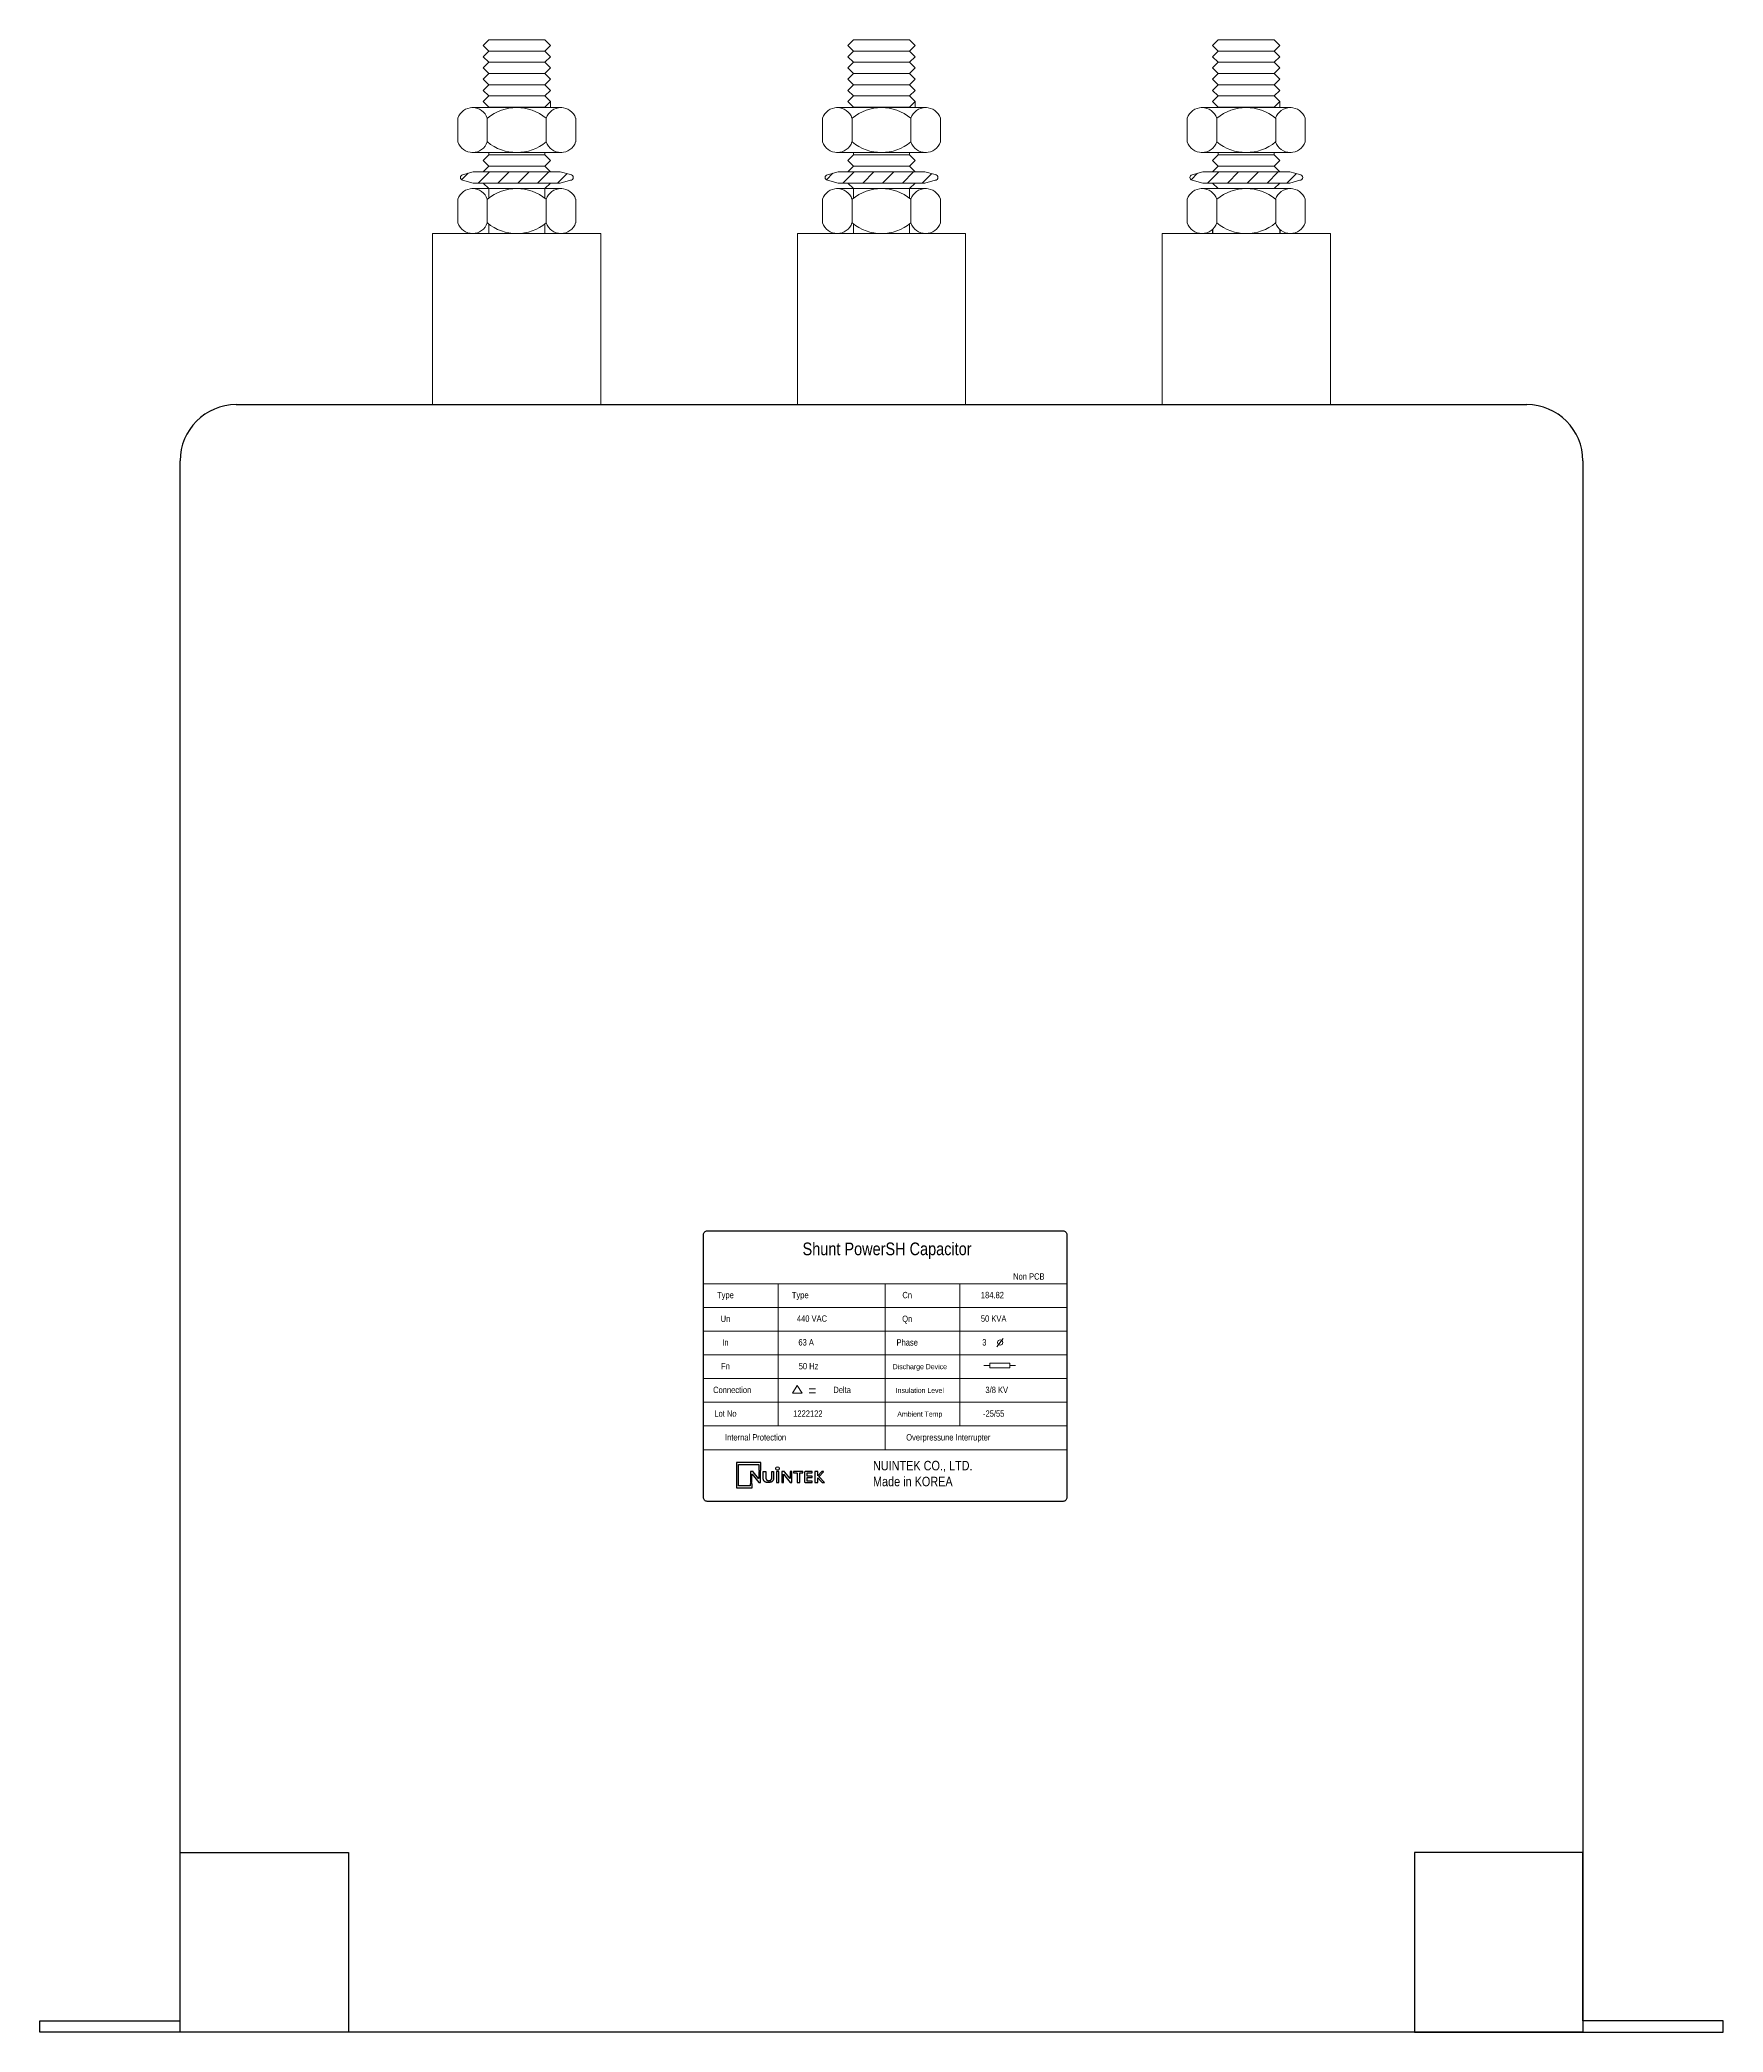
# Model space of a CAD drawing. Header units: millimetres. Extents: x 0 to 300, y 0 to 355.
import ezdxf
from ezdxf.enums import TextEntityAlignment as Align

# ---------------------------------------------------------------- set-up
doc = ezdxf.new("R2010")
doc.units = ezdxf.units.MM
doc.layers.add('00', color=7, linetype='Continuous', lineweight=0)
doc.styles.add('Helvetica-Narrow', font='txt')

# ---------------------------------------------------------------- blocks, each defined once
blk = doc.blocks.new('Nuintek')
at = {"color": 150}
blk.add_lwpolyline([(1.82, 2.33), (1.82, 3.83), (-2.8, 3.83), (-2.8, 3.83), (-2.8, -0.99), (0.18, -0.99), (0.18, -0.23), (-0.18, -0.23), (-0.18, -0.63), (-2.44, -0.63), (-2.44, 3.47), (1.45, 3.47), (1.45, 2.33)], close=True, dxfattribs=at)
for points in [[(-0.11, 0), (0.11, 0, 0.414214), (0.15, 0.04), (0.15, 1.58, -0.70472), (0.17, 1.59), (1.45, 0.03, 0.224867), (1.51, 0), (1.75, 0, 0.414214), (1.79, 0.04), (1.79, 2.07, 0.414214), (1.75, 2.11), (1.49, 2.11, 0.414214), (1.45, 2.07), (1.45, 0.81, -0.706602), (1.43, 0.8), (0.4, 2.08, 0.226187), (0.34, 2.11), (-0.11, 2.11, 0.414214), (-0.15, 2.07), (-0.15, 0.04, 0.414214)], [(4.82, 2.07), (4.82, 0.04, 0.414214), (4.86, 0), (5.23, 0, 0.414214), (5.27, 0.04), (5.27, 2.07, 0.414214), (5.23, 2.11), (4.86, 2.11, 0.414214)], [(5.89, 0), (6.12, 0, 0.414214), (6.16, 0.04), (6.16, 1.58, -0.70472), (6.18, 1.59), (7.45, 0.03, 0.224867), (7.52, 0), (7.76, 0, 0.414214), (7.8, 0.04), (7.8, 2.07, 0.414214), (7.76, 2.11), (7.5, 2.11, 0.414214), (7.46, 2.07), (7.46, 0.81, -0.706602), (7.44, 0.8), (6.4, 2.08, 0.226187), (6.34, 2.11), (5.89, 2.11, 0.414214), (5.85, 2.07), (5.85, 0.04, 0.414214)], [(9.86, 2.11), (8.15, 2.11, 0.414214), (8.11, 2.07), (8.11, 1.89, 0.414214), (8.15, 1.85), (8.74, 1.85, -0.414214), (8.78, 1.81), (8.78, 0.04, 0.414214), (8.82, 0), (9.26, 0, 0.414214), (9.3, 0.04), (9.3, 1.81, -0.414214), (9.34, 1.85), (9.86, 1.85, 0.414214), (9.9, 1.89), (9.9, 2.07, 0.414214)], [(11.68, 2.11), (10.37, 2.11, 0.414214), (10.22, 1.96), (10.22, 0.15, 0.414214), (10.37, 0), (11.68, 0), (11.68, 0.26), (10.74, 0.26, -0.414214), (10.7, 0.3), (10.7, 0.94, -0.414214), (10.74, 0.98), (11.66, 0.98), (11.66, 1.24), (10.74, 1.24, -0.414214), (10.7, 1.28), (10.7, 1.81, -0.414214), (10.74, 1.85), (11.68, 1.85)], [(13.02, 1.14), (13.86, 2.07, 0.650559), (13.85, 2.11), (13.58, 2.11, 0.208632), (13.47, 2.06), (12.77, 1.31, -0.681762), (12.75, 1.31), (12.75, 2.07, 0.414214), (12.71, 2.11), (12.23, 2.11, 0.414214), (12.19, 2.07), (12.19, 0.04, 0.414214), (12.23, 0), (12.71, 0, 0.414214), (12.75, 0.04), (12.75, 0.88, -0.687152), (12.77, 0.89), (13.52, 0.05, 0.212465), (13.64, 0), (13.99, 0, 0.656311), (14.01, 0.04), (13.02, 1.09, -0.390361)]]:
    blk.add_lwpolyline(points, format="xyb", close=True, dxfattribs=at)
blk.add_circle((5.04, 2.69), 0.326, dxfattribs=at)
blk.add_rational_spline([(2.31, 0.85), (2.31, 0.53), (2.41, 0.3), (2.61, 0.16), (2.75, 0.05), (2.95, 0), (3.2, 0), (3.44, 0), (3.82, 0.05), (3.97, 0.16), (4.17, 0.3), (4.27, 0.53), (4.27, 0.85), (4.27, 1.26), (4.27, 1.66), (4.27, 2.07), (4.27, 2.09), (4.25, 2.11), (4.23, 2.11), (4.14, 2.11), (4.06, 2.11), (3.97, 2.11), (3.95, 2.11), (3.93, 2.09), (3.93, 2.07), (3.93, 1.66), (3.93, 1.25), (3.93, 0.83), (3.93, 0.69), (3.88, 0.57), (3.78, 0.48), (3.68, 0.4), (3.54, 0.36), (3.38, 0.36), (3.21, 0.36), (3.08, 0.4), (2.98, 0.48), (2.88, 0.57), (2.83, 0.69), (2.83, 0.83), (2.83, 1.25), (2.83, 1.66), (2.83, 2.07), (2.83, 2.08), (2.83, 2.09), (2.82, 2.1), (2.81, 2.11), (2.8, 2.11), (2.79, 2.11), (2.64, 2.11), (2.5, 2.11), (2.35, 2.11), (2.34, 2.11), (2.33, 2.11), (2.32, 2.1), (2.31, 2.09), (2.31, 2.08), (2.31, 2.07), (2.31, 1.66), (2.31, 1.26), (2.31, 0.85)], [1, 1, 1, 1, 1, 1, 1, 1, 1, 1, 1, 1, 1, 1, 1, 1, 0.804737854124, 0.804737854124, 1, 1, 1, 1, 0.804737854124, 0.804737854124, 1, 1, 1, 1, 1, 1, 1, 1, 1, 1, 1, 1, 1, 1, 1, 1, 1, 1, 1, 0.949253021674, 0.949253021674, 1, 0.949253021674, 0.949253021674, 1, 1, 1, 1, 0.949253021674, 0.949253021674, 1, 0.949253021674, 0.949253021674, 1, 1, 1, 1], degree=3, knots=[0, 0, 0, 0, 1, 1, 1, 2, 2, 2, 3, 3, 3, 4, 4, 4, 5, 5, 5, 6.570796, 6.570796, 6.570796, 7.570796, 7.570796, 7.570796, 9.141593, 9.141593, 9.141593, 10.141593, 10.141593, 10.141593, 11.141593, 11.141593, 11.141593, 12.141593, 12.141593, 12.141593, 13.141593, 13.141593, 13.141593, 14.141593, 14.141593, 14.141593, 15.141593, 15.141593, 15.141593, 15.926991, 15.926991, 15.926991, 16.712389, 16.712389, 16.712389, 17.712389, 17.712389, 17.712389, 18.497787, 18.497787, 18.497787, 19.283185, 19.283185, 19.283185, 20.283185, 20.283185, 20.283185, 20.283185], dxfattribs=at)
blk = doc.blocks.new('*U475')
at = {"color": 74, "lineweight": 5}
for p, q in [((-70.66, 157.76), (-71.66, 158.76)), ((-70.66, 155.76), (-71.66, 156.76)), ((-60.66, 157.76), (-70.66, 157.76)), ((-60.66, 157.76), (-59.66, 158.76)), ((-60.66, 155.76), (-59.66, 156.76)), ((-5.66, 157.76), (-6.66, 158.76)), ((-5.66, 155.76), (-6.66, 156.76)), ((4.34, 157.76), (-5.66, 157.76)), ((4.34, 157.76), (5.34, 158.76)), ((4.34, 155.76), (5.34, 156.76)), ((59.34, 157.76), (58.34, 158.76)), ((59.34, 155.76), (58.34, 156.76)), ((69.34, 157.76), (59.34, 157.76)), ((69.34, 157.76), (70.34, 158.76)), ((69.34, 155.76), (70.34, 156.76)), ((-70.66, 153.76), (-71.66, 154.76)), ((-70.66, 153.76), (-71.66, 154.76)), ((-70.66, 151.76), (-71.66, 152.76)), ((-70.66, 151.76), (-71.66, 152.76)), ((-60.66, 155.76), (-70.66, 155.76)), ((-60.66, 153.76), (-70.66, 153.76)), ((-60.66, 153.76), (-70.66, 153.76)), ((-60.66, 153.76), (-59.66, 154.76)), ((-60.66, 153.76), (-59.66, 154.76)), ((-60.66, 151.76), (-59.66, 152.76)), ((-60.66, 151.76), (-59.66, 152.76)), ((-5.66, 153.76), (-6.66, 154.76)), ((-5.66, 153.76), (-6.66, 154.76)), ((-5.66, 151.76), (-6.66, 152.76)), ((-5.66, 151.76), (-6.66, 152.76)), ((4.34, 155.76), (-5.66, 155.76)), ((4.34, 153.76), (-5.66, 153.76)), ((4.34, 153.76), (-5.66, 153.76)), ((4.34, 153.76), (5.34, 154.76)), ((4.34, 153.76), (5.34, 154.76)), ((4.34, 151.76), (5.34, 152.76)), ((4.34, 151.76), (5.34, 152.76)), ((59.34, 153.76), (58.34, 154.76)), ((59.34, 153.76), (58.34, 154.76)), ((59.34, 151.76), (58.34, 152.76)), ((59.34, 151.76), (58.34, 152.76)), ((69.34, 155.76), (59.34, 155.76)), ((69.34, 153.76), (59.34, 153.76)), ((69.34, 153.76), (59.34, 153.76)), ((69.34, 153.76), (70.34, 154.76)), ((69.34, 153.76), (70.34, 154.76)), ((69.34, 151.76), (70.34, 152.76)), ((69.34, 151.76), (70.34, 152.76)), ((-70.66, 149.76), (-71.66, 150.76)), ((-60.66, 151.76), (-70.66, 151.76)), ((-60.66, 151.76), (-70.66, 151.76)), ((-60.66, 149.76), (-70.66, 149.76)), ((-60.66, 149.76), (-59.66, 150.76)), ((-5.66, 149.76), (-6.66, 150.76)), ((4.34, 151.76), (-5.66, 151.76)), ((4.34, 151.76), (-5.66, 151.76)), ((4.34, 149.76), (-5.66, 149.76)), ((4.34, 149.76), (5.34, 150.76)), ((59.34, 149.76), (58.34, 150.76)), ((69.34, 151.76), (59.34, 151.76)), ((69.34, 151.76), (59.34, 151.76)), ((69.34, 149.76), (59.34, 149.76)), ((69.34, 149.76), (70.34, 150.76)), ((-70.66, 147.76), (-71.66, 148.76)), ((-60.66, 147.76), (-70.66, 147.76)), ((-60.66, 147.76), (-59.66, 148.76)), ((-5.66, 147.76), (-6.66, 148.76)), ((4.34, 147.76), (-5.66, 147.76)), ((4.34, 147.76), (5.34, 148.76)), ((59.34, 147.76), (58.34, 148.76)), ((69.34, 147.76), (59.34, 147.76)), ((69.34, 147.76), (70.34, 148.76)), ((-70.66, 139.25), (-70.66, 139.69)), ((-60.66, 139.25), (-70.66, 139.25)), ((-60.66, 139.25), (-60.66, 139.69)), ((-5.66, 139.25), (-5.66, 139.69)), ((4.34, 139.25), (-5.66, 139.25)), ((4.34, 139.25), (4.34, 139.69)), ((59.34, 139.25), (59.34, 139.69)), ((69.34, 139.25), (59.34, 139.25)), ((69.34, 139.25), (69.34, 139.69)), ((-75.49, 134.83), (-74.32, 135.99)), ((-73.41, 136.24), (-75.31, 135.72)), ((-73.41, 136.24), (-71.16, 136.24)), ((-73.41, 136.24), (-57.91, 136.24)), ((-72.54, 134.24), (-70.54, 136.24)), ((-70.66, 137.25), (-71.66, 138.25)), ((-71.65, 136.24), (-71.66, 136.25)), ((-71.65, 136.24), (-71.66, 136.25)), ((-60.66, 137.25), (-70.66, 137.25)), ((-69.01, 134.24), (-67.01, 136.24)), ((-65.47, 134.24), (-63.47, 136.24)), ((-61.94, 134.24), (-59.94, 136.24)), ((-60.66, 137.25), (-59.66, 138.25)), ((-57.91, 136.24), (-60.16, 136.24)), ((-59.68, 136.24), (-59.66, 136.25)), ((-59.68, 136.24), (-59.66, 136.25)), ((-58.4, 134.24), (-56.73, 135.91)), ((-56.1, 135.74), (-57.91, 136.24)), ((-10.49, 134.83), (-9.32, 135.99)), ((-8.41, 136.24), (-10.31, 135.72)), ((-8.41, 136.24), (7.09, 136.24)), ((-8.41, 136.24), (-6.16, 136.24)), ((-7.54, 134.24), (-5.54, 136.24)), ((-5.66, 137.25), (-6.66, 138.25)), ((-6.65, 136.24), (-6.66, 136.25)), ((-6.65, 136.24), (-6.66, 136.25)), ((4.34, 137.25), (-5.66, 137.25)), ((-4.01, 134.24), (-2.01, 136.24)), ((-0.47, 134.24), (1.53, 136.24)), ((3.06, 134.24), (5.06, 136.24)), ((4.34, 137.25), (5.34, 138.25)), ((7.09, 136.24), (4.84, 136.24)), ((5.32, 136.24), (5.34, 136.25)), ((5.32, 136.24), (5.34, 136.25)), ((6.6, 134.24), (8.27, 135.91)), ((8.9, 135.74), (7.09, 136.24)), ((54.51, 134.83), (55.68, 135.99)), ((56.59, 136.24), (54.69, 135.72)), ((56.59, 136.24), (58.84, 136.24)), ((56.59, 136.24), (72.09, 136.24)), ((57.46, 134.24), (59.46, 136.24)), ((59.34, 137.25), (58.34, 138.25)), ((58.35, 136.24), (58.34, 136.25)), ((58.35, 136.24), (58.34, 136.25)), ((69.34, 137.25), (59.34, 137.25)), ((60.99, 134.24), (62.99, 136.24)), ((64.53, 134.24), (66.53, 136.24)), ((68.06, 134.24), (70.06, 136.24)), ((69.34, 137.25), (70.34, 138.25)), ((72.09, 136.24), (69.84, 136.24)), ((70.32, 136.24), (70.34, 136.25)), ((70.32, 136.24), (70.34, 136.25)), ((71.6, 134.24), (73.27, 135.91)), ((73.9, 135.74), (72.09, 136.24)), ((-76.16, 127.13), (-76.16, 131.37)), ((-73.41, 134.24), (-75.31, 134.75)), ((-71.16, 134.24), (-73.41, 134.24)), ((-57.91, 134.24), (-73.41, 134.24)), ((-70.66, 133.25), (-71.66, 134.25)), ((-70.66, 133.25), (-70.66, 131.57)), ((-60.66, 133.25), (-70.66, 133.25)), ((-60.66, 133.25), (-70.66, 133.25)), ((-60.66, 133.25), (-59.66, 134.25)), ((-60.66, 133.25), (-59.66, 134.25)), ((-60.66, 133.25), (-60.66, 131.57)), ((-57.91, 134.24), (-60.16, 134.24)), ((-56.1, 134.74), (-57.91, 134.24)), ((-55.16, 127.13), (-55.16, 131.37)), ((-11.16, 127.13), (-11.16, 131.37)), ((-8.41, 134.24), (-10.31, 134.75)), ((7.09, 134.24), (-8.41, 134.24)), ((-6.16, 134.24), (-8.41, 134.24)), ((-5.66, 133.25), (-6.66, 134.25)), ((-5.66, 133.25), (-5.66, 131.57)), ((4.34, 133.25), (-5.66, 133.25)), ((4.34, 133.25), (-5.66, 133.25)), ((4.34, 133.25), (5.34, 134.25)), ((4.34, 133.25), (5.34, 134.25)), ((4.34, 133.25), (4.34, 131.57)), ((7.09, 134.24), (4.84, 134.24)), ((8.9, 134.74), (7.09, 134.24)), ((9.84, 127.13), (9.84, 131.37)), ((53.84, 127.13), (53.84, 131.37)), ((56.59, 134.24), (54.69, 134.75)), ((58.84, 134.24), (56.59, 134.24)), ((72.09, 134.24), (56.59, 134.24)), ((59.34, 133.25), (58.34, 134.25)), ((69.34, 133.25), (59.34, 133.25)), ((69.34, 133.25), (59.34, 133.25)), ((69.34, 133.25), (70.34, 134.25)), ((69.34, 133.25), (70.34, 134.25)), ((72.09, 134.24), (69.84, 134.24)), ((73.9, 134.74), (72.09, 134.24)), ((74.84, 127.13), (74.84, 131.37)), ((-50.66, 125.25), (-80.66, 125.25)), ((-80.66, 125.25), (-80.66, 94.76)), ((-70.66, 126.93), (-70.66, 125.25)), ((-60.66, 126.93), (-60.66, 125.25)), ((-50.66, 94.76), (-50.66, 125.25)), ((14.34, 125.25), (-15.66, 125.25)), ((-15.66, 125.25), (-15.66, 94.76)), ((-15.66, 125.25), (-15.66, 94.76)), ((-15.66, 125.25), (-15.66, 94.76)), ((-5.66, 126.93), (-5.66, 125.25)), ((4.34, 126.93), (4.34, 125.25)), ((14.34, 94.76), (14.34, 125.25)), ((14.34, 94.76), (14.34, 125.25)), ((14.34, 94.76), (14.34, 125.25)), ((79.34, 125.25), (49.34, 125.25)), ((49.34, 125.25), (49.34, 94.76)), ((49.34, 125.25), (49.34, 94.76)), ((49.34, 125.25), (49.34, 94.76)), ((79.34, 94.76), (79.34, 125.25)), ((79.34, 94.76), (79.34, 125.25)), ((79.34, 94.76), (79.34, 125.25)), ((-50.66, 94.76), (-50.66, 123.25)), ((14.34, 94.76), (14.34, 123.25)), ((14.34, 94.76), (14.34, 123.25)), ((14.34, 94.76), (14.34, 123.25)), ((79.34, 94.76), (79.34, 123.25)), ((79.34, 94.76), (79.34, 123.25)), ((79.34, 94.76), (79.34, 123.25)), ((-65.66, 94.76), (-50.66, 94.76)), ((-0.66, 94.76), (14.34, 94.76)), ((-0.66, 94.76), (14.34, 94.76)), ((-0.66, 94.76), (14.34, 94.76)), ((64.34, 94.76), (79.34, 94.76)), ((64.34, 94.76), (79.34, 94.76)), ((64.34, 94.76), (79.34, 94.76)), ((0, -52.47), (13.2, -52.47)), ((0, -52.47), (13.2, -52.47)), ((0, -52.47), (13.2, -52.47))]:
    blk.add_line(p, q, dxfattribs=at)
at = {"color": 74}
for p, q in [((58.34, 125.98), (58.34, 125.25)), ((70.35, 125.97), (70.35, 125.25)), ((-115.66, 94.76), (114.34, 94.76)), ((-115.66, 94.76), (114.34, 94.76)), ((-125.66, -195.24), (-125.66, 84.76)), ((124.34, 84.76), (124.34, -195.24)), ((-125.66, -193.24), (-125.66, -163.24)), ((-125.66, -163.24), (-95.66, -163.24)), ((-95.66, -163.24), (-95.66, -195.24)), ((94.34, -163.24), (94.34, -195.24)), ((124.34, -163.24), (94.34, -163.24)), ((124.34, -193.24), (124.34, -163.24)), ((-150.66, -195.24), (-150.66, -193.24)), ((-150.66, -193.24), (-125.66, -193.24)), ((-95.66, -195.24), (-150.66, -195.24)), ((124.34, -195.24), (-125.66, -195.24)), ((94.34, -195.24), (149.34, -195.24)), ((149.34, -193.24), (124.34, -193.24)), ((149.34, -195.24), (149.34, -193.24))]:
    blk.add_line(p, q, dxfattribs=at)
at = {"lineweight": 9}
for p, q in [((-32.38, -61.88), (32.38, -61.88)), ((-19.05, -61.88), (-19.05, -87.23)), ((0, -61.88), (0, -91.45)), ((13.33, -61.88), (13.33, -87.23)), ((-32.38, -66.11), (32.38, -66.11)), ((-32.38, -70.33), (32.38, -70.33)), ((19.91, -73.11), (21.02, -71.63)), ((-32.38, -74.55), (32.38, -74.55)), ((18.65, -76.45), (17.59, -76.45)), ((22.19, -76.45), (23.25, -76.45)), ((-32.38, -78.78), (32.38, -78.78)), ((-13.56, -80.59), (-12.43, -80.59)), ((-13.56, -81.31), (-12.43, -81.31)), ((-32.38, -83), (32.38, -83)), ((-32.38, -87.23), (32.38, -87.23)), ((-32.38, -91.45), (32.38, -91.45))]:
    blk.add_line(p, q, dxfattribs=at)
at = {"color": 150}
blk.add_lwpolyline([(-31.71, -52.47), (31.71, -52.47, -0.414214), (32.38, -53.15), (32.38, -99.98, -0.414214), (31.71, -100.66), (-31.71, -100.66, -0.414214), (-32.38, -99.98), (-32.38, -53.15, -0.414214)], format="xyb", close=True, dxfattribs=at)
at = {"lineweight": 9}
blk.add_lwpolyline([(18.65, -76.87), (22.19, -76.87), (22.19, -76.02), (18.65, -76.02)], close=True, dxfattribs=at)
blk.add_lwpolyline([(-16.5, -81.36), (-14.78, -81.36), (-15.69, -80), (-16.5, -81.36)], dxfattribs=at)
blk.add_circle((20.49, -72.35), 0.475, dxfattribs=at)
at = {"color": 74, "lineweight": 5}
for centre, start, end in [((-75.2, 135.24), 102.246, 257.754), ((-56.1, 135.24), 270, 90), ((-10.2, 135.24), 102.246, 257.754), ((8.9, 135.24), 270, 90), ((54.8, 135.24), 102.246, 257.754), ((73.9, 135.24), 270, 90)]:
    blk.add_arc(centre, 0.5, start, end, dxfattribs=at)
at = {"color": 74}
for centre, start, end in [((-115.66, 84.76), 90, 180), ((114.34, 84.76), 0, 90)]:
    blk.add_arc(centre, 10, start, end, dxfattribs=at)
at = {"layer": '00', "color": 74, "lineweight": 5}
for p, q in [((-71.66, 158.76), (-70.66, 159.76)), ((-70.66, 159.76), (-60.66, 159.76)), ((-59.66, 158.76), (-60.66, 159.76)), ((-6.66, 158.76), (-5.66, 159.76)), ((-5.66, 159.76), (4.34, 159.76)), ((5.34, 158.76), (4.34, 159.76)), ((58.34, 158.76), (59.34, 159.76)), ((59.34, 159.76), (69.34, 159.76)), ((70.34, 158.76), (69.34, 159.76)), ((-71.66, 156.76), (-70.66, 157.76)), ((-70.66, 157.76), (-60.66, 157.76)), ((-59.66, 156.76), (-60.66, 157.76)), ((-6.66, 156.76), (-5.66, 157.76)), ((-5.66, 157.76), (4.34, 157.76)), ((5.34, 156.76), (4.34, 157.76)), ((58.34, 156.76), (59.34, 157.76)), ((59.34, 157.76), (69.34, 157.76)), ((70.34, 156.76), (69.34, 157.76)), ((-71.66, 154.76), (-70.66, 155.76)), ((-71.66, 154.76), (-70.66, 155.76)), ((-71.66, 152.76), (-70.66, 153.76)), ((-71.66, 152.76), (-70.66, 153.76)), ((-70.66, 155.76), (-60.66, 155.76)), ((-70.66, 155.76), (-60.66, 155.76)), ((-70.66, 153.76), (-60.66, 153.76)), ((-70.66, 153.76), (-60.66, 153.76)), ((-59.66, 154.76), (-60.66, 155.76)), ((-59.66, 154.76), (-60.66, 155.76)), ((-59.66, 152.76), (-60.66, 153.76)), ((-59.66, 152.76), (-60.66, 153.76)), ((-6.66, 154.76), (-5.66, 155.76)), ((-6.66, 154.76), (-5.66, 155.76)), ((-6.66, 152.76), (-5.66, 153.76)), ((-6.66, 152.76), (-5.66, 153.76)), ((-5.66, 155.76), (4.34, 155.76)), ((-5.66, 155.76), (4.34, 155.76)), ((-5.66, 153.76), (4.34, 153.76)), ((-5.66, 153.76), (4.34, 153.76)), ((5.34, 154.76), (4.34, 155.76)), ((5.34, 154.76), (4.34, 155.76)), ((5.34, 152.76), (4.34, 153.76)), ((5.34, 152.76), (4.34, 153.76)), ((58.34, 154.76), (59.34, 155.76)), ((58.34, 154.76), (59.34, 155.76)), ((58.34, 152.76), (59.34, 153.76)), ((58.34, 152.76), (59.34, 153.76)), ((59.34, 155.76), (69.34, 155.76)), ((59.34, 155.76), (69.34, 155.76)), ((59.34, 153.76), (69.34, 153.76)), ((59.34, 153.76), (69.34, 153.76)), ((70.34, 154.76), (69.34, 155.76)), ((70.34, 154.76), (69.34, 155.76)), ((70.34, 152.76), (69.34, 153.76)), ((70.34, 152.76), (69.34, 153.76)), ((-71.66, 150.76), (-70.66, 151.76)), ((-71.66, 148.76), (-70.66, 149.76)), ((-70.66, 151.76), (-60.66, 151.76)), ((-70.66, 149.76), (-60.66, 149.76)), ((-59.66, 150.76), (-60.66, 151.76)), ((-59.66, 148.76), (-60.66, 149.76)), ((-6.66, 150.76), (-5.66, 151.76)), ((-6.66, 148.76), (-5.66, 149.76)), ((-5.66, 151.76), (4.34, 151.76)), ((-5.66, 149.76), (4.34, 149.76)), ((5.34, 150.76), (4.34, 151.76)), ((5.34, 148.76), (4.34, 149.76)), ((58.34, 150.76), (59.34, 151.76)), ((58.34, 148.76), (59.34, 149.76)), ((59.34, 151.76), (69.34, 151.76)), ((59.34, 149.76), (69.34, 149.76)), ((70.34, 150.76), (69.34, 151.76)), ((70.34, 148.76), (69.34, 149.76)), ((-76.16, 145.81), (-76.16, 141.56)), ((-57.66, 147.69), (-73.66, 147.69)), ((-73.66, 147.69), (-59.65, 147.69)), ((-70.91, 141.56), (-70.91, 145.81)), ((-60.41, 141.56), (-60.41, 145.81)), ((-59.66, 147.69), (-59.66, 148.76)), ((-55.16, 145.81), (-55.16, 141.56)), ((-11.16, 145.81), (-11.16, 141.56)), ((-8.66, 147.69), (5.35, 147.69)), ((7.34, 147.69), (-8.66, 147.69)), ((-5.91, 141.56), (-5.91, 145.81)), ((4.59, 141.56), (4.59, 145.81)), ((5.34, 147.69), (5.34, 148.76)), ((9.84, 145.81), (9.84, 141.56)), ((53.84, 145.81), (53.84, 141.56)), ((56.34, 147.69), (70.35, 147.69)), ((72.34, 147.69), (56.34, 147.69)), ((59.09, 141.56), (59.09, 145.81)), ((69.59, 141.56), (69.59, 145.81)), ((70.34, 147.69), (70.34, 148.76)), ((74.84, 145.81), (74.84, 141.56)), ((-57.66, 139.69), (-73.66, 139.69)), ((-71.66, 138.25), (-70.66, 139.25)), ((-70.66, 139.25), (-60.66, 139.25)), ((-59.66, 138.25), (-60.66, 139.25)), ((7.34, 139.69), (-8.66, 139.69)), ((-6.66, 138.25), (-5.66, 139.25)), ((-5.66, 139.25), (4.34, 139.25)), ((5.34, 138.25), (4.34, 139.25)), ((72.34, 139.69), (56.34, 139.69)), ((58.34, 138.25), (59.34, 139.25)), ((59.34, 139.25), (69.34, 139.25)), ((70.34, 138.25), (69.34, 139.25)), ((-71.66, 136.25), (-70.66, 137.25)), ((-71.66, 136.25), (-70.66, 137.25)), ((-70.66, 137.25), (-60.66, 137.25)), ((-70.66, 137.25), (-60.66, 137.25)), ((-59.66, 136.25), (-60.66, 137.25)), ((-59.66, 136.25), (-60.66, 137.25)), ((-6.66, 136.25), (-5.66, 137.25)), ((-6.66, 136.25), (-5.66, 137.25)), ((-5.66, 137.25), (4.34, 137.25)), ((-5.66, 137.25), (4.34, 137.25)), ((5.34, 136.25), (4.34, 137.25)), ((5.34, 136.25), (4.34, 137.25)), ((58.34, 136.25), (59.34, 137.25)), ((58.34, 136.25), (59.34, 137.25)), ((59.34, 137.25), (69.34, 137.25)), ((59.34, 137.25), (69.34, 137.25)), ((70.34, 136.25), (69.34, 137.25)), ((70.34, 136.25), (69.34, 137.25)), ((-76.16, 127.13), (-76.16, 131.37)), ((-76.16, 131.37), (-76.16, 127.13)), ((-73.66, 133.25), (-59.65, 133.25)), ((-57.66, 133.25), (-73.66, 133.25)), ((-70.91, 127.13), (-70.91, 131.37)), ((-70.66, 133.25), (-60.66, 133.25)), ((-60.41, 127.13), (-60.41, 131.37)), ((-55.16, 127.13), (-55.16, 131.37)), ((-55.16, 131.37), (-55.16, 127.13)), ((-11.16, 131.37), (-11.16, 127.13)), ((-11.16, 127.13), (-11.16, 131.37)), ((7.34, 133.25), (-8.66, 133.25)), ((-8.66, 133.25), (5.35, 133.25)), ((-5.91, 127.13), (-5.91, 131.37)), ((-5.66, 133.25), (4.34, 133.25)), ((4.59, 127.13), (4.59, 131.37)), ((9.84, 131.37), (9.84, 127.13)), ((9.84, 127.13), (9.84, 131.37)), ((53.84, 131.37), (53.84, 127.13)), ((53.84, 127.13), (53.84, 131.37)), ((72.34, 133.25), (56.34, 133.25)), ((56.34, 133.25), (70.35, 133.25)), ((59.09, 127.13), (59.09, 131.37)), ((59.34, 133.25), (69.34, 133.25)), ((69.59, 127.13), (69.59, 131.37)), ((74.84, 131.37), (74.84, 127.13)), ((74.84, 127.13), (74.84, 131.37)), ((-57.66, 125.25), (-73.66, 125.25)), ((-57.66, 125.25), (-73.66, 125.25)), ((-71.68, 125.25), (-59.65, 125.25)), ((7.34, 125.25), (-8.66, 125.25)), ((7.34, 125.25), (-8.66, 125.25)), ((-6.68, 125.25), (5.35, 125.25)), ((72.34, 125.25), (56.34, 125.25)), ((72.34, 125.25), (56.34, 125.25)), ((58.32, 125.25), (70.35, 125.25))]:
    blk.add_line(p, q, dxfattribs=at)
for centre, radius, start, end in [((-73.54, 144.92), 2.77, 18.8098, 161.1902), ((-65.66, 139.4), 8.28, 50.6699, 129.3301), ((-57.79, 144.92), 2.77, 18.8098, 161.1902), ((-8.54, 144.92), 2.77, 18.8098, 161.1902), ((-0.66, 139.4), 8.28, 50.6699, 129.3301), ((7.21, 144.92), 2.77, 18.8098, 161.1902), ((56.46, 144.92), 2.77, 18.8098, 161.1902), ((64.34, 139.4), 8.28, 50.6699, 129.3301), ((72.21, 144.92), 2.77, 18.8098, 161.1902), ((-73.54, 142.46), 2.77, 198.8098, 341.1902), ((-65.66, 147.97), 8.28, 230.6699, 309.3301), ((-57.79, 142.46), 2.77, 198.8098, 341.1902), ((-8.54, 142.46), 2.77, 198.8098, 341.1902), ((-0.66, 147.97), 8.28, 230.6699, 309.3301), ((7.21, 142.46), 2.77, 198.8098, 341.1902), ((56.46, 142.46), 2.77, 198.8098, 341.1902), ((64.34, 147.97), 8.28, 230.6699, 309.3301), ((72.21, 142.46), 2.77, 198.8098, 341.1902), ((-73.54, 130.48), 2.77, 18.8098, 161.1902), ((-65.66, 124.97), 8.28, 50.6699, 129.3301), ((-57.79, 130.48), 2.77, 18.8098, 161.1902), ((-8.54, 130.48), 2.77, 18.8098, 161.1902), ((-0.66, 124.97), 8.28, 50.6699, 129.3301), ((7.21, 130.48), 2.77, 18.8098, 161.1902), ((56.46, 130.48), 2.77, 18.8098, 161.1902), ((64.34, 124.97), 8.28, 50.6699, 129.3301), ((72.21, 130.48), 2.77, 18.8098, 161.1902), ((-73.54, 128.02), 2.77, 198.8098, 341.1902), ((-73.54, 128.02), 2.77, 198.8098, 341.1902), ((-65.66, 133.53), 8.28, 230.6699, 309.3301), ((-65.66, 133.53), 8.28, 230.6699, 309.3301), ((-57.79, 128.02), 2.77, 198.8098, 341.1902), ((-57.79, 128.02), 2.77, 198.8098, 341.1902), ((-8.54, 128.02), 2.77, 198.8098, 341.1902), ((-8.54, 128.02), 2.77, 198.8098, 341.1902), ((-0.66, 133.53), 8.28, 230.6699, 309.3301), ((-0.66, 133.53), 8.28, 230.6699, 309.3301), ((7.21, 128.02), 2.77, 198.8098, 341.1902), ((7.21, 128.02), 2.77, 198.8098, 341.1902), ((56.46, 128.02), 2.77, 198.8098, 341.1902), ((56.46, 128.02), 2.77, 198.8098, 341.1902), ((64.34, 133.53), 8.28, 230.6699, 309.3301), ((64.34, 133.53), 8.28, 230.6699, 309.3301), ((72.21, 128.02), 2.77, 198.8098, 341.1902), ((72.21, 128.02), 2.77, 198.8098, 341.1902)]:
    blk.add_arc(centre, radius, start, end, dxfattribs=at)
at = {"xscale": 0.9316960616124561, "yscale": 0.9316960616124561, "zscale": 0.9316960616124561}
blk.add_blockref('Nuintek', (-23.89, -97.31), dxfattribs=at)
at = {"style": 'Helvetica-Narrow'}
for s, height, p in [('Shunt PowerSH Capacitor', 2.2528, (0.33, -55.67)), ('Non PCB', 1.126, (25.6, -60.59)), ('Type', 1.126, (-28.47, -63.9)), ('Type', 1.126, (-15.14, -63.9)), ('Cn', 1.126, (3.92, -63.9)), ('184.82', 1.126, (19.11, -63.9)), ('Un', 1.126, (-28.47, -68.13)), ('Qn', 1.126, (3.92, -68.13)), ('In', 1.126, (-28.47, -72.35)), ('63 A', 1.126, (-14.09, -72.32)), ('Phase', 1.126, (3.92, -72.35)), ('3', 1.13, (17.67, -72.32)), ('Fn', 1.126, (-28.47, -76.57)), ('50 Hz', 1.126, (-13.66, -76.57)), ('Discharge Device', 0.9011, (6.17, -76.66)), ('Connection', 1.126, (-27.27, -80.8)), ('Delta', 1.126, (-7.68, -80.8)), ('Insulation Level', 0.9011, (6.17, -80.89)), ('3/8 KV', 1.126, (19.88, -80.8)), ('Lot No', 1.126, (-28.47, -85.02)), ('1222122', 1.126, (-13.78, -85.02)), ('Ambient Temp', 0.9011, (6.17, -85.11)), ('-25/55', 1.126, (19.33, -85.02)), ('Internal Protection', 1.1264, (-23.1, -89.25)), ('Overpressune Interrupter', 1.1264, (11.24, -89.25))]:
    blk.add_text(s, height=height, dxfattribs=at).set_placement(p, align=Align.MIDDLE_CENTER)
at = {"color": 1, "style": 'Helvetica-Narrow'}
for s, p in [('440 VAC', (-13.05, -68.09)), ('50 KVA', (19.33, -68.09))]:
    blk.add_text(s, height=1.126, dxfattribs=at).set_placement(p, align=Align.MIDDLE_CENTER)
at = {"style": 'Helvetica-Narrow'}
for s, p in [('NUINTEK CO., LTD.', (-2.18, -94.29)), ('Made in KOREA', (-2.18, -97.12))]:
    blk.add_text(s, height=1.6896, dxfattribs=at).set_placement(p, align=Align.MIDDLE_LEFT)

msp = doc.modelspace()

# ---------------------------------------------------------------- block references
msp.add_blockref('*U475', (150.66, 195.24))

doc.saveas('drawing.dxf')
